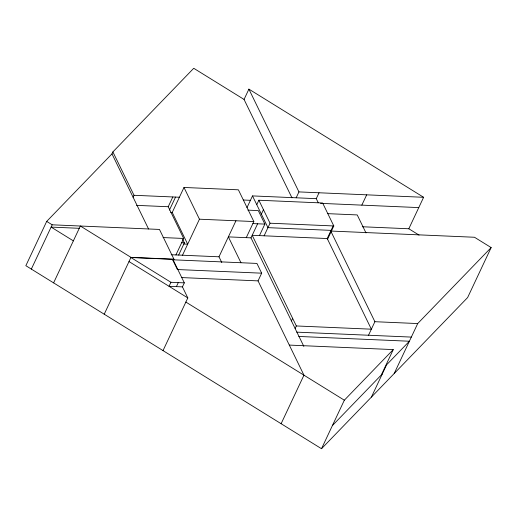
<?xml version="1.0" encoding="UTF-8"?>
<svg xmlns="http://www.w3.org/2000/svg" width="517" height="517" viewBox="0 0 517 517"><rect width="100%" height="100%" fill="white"/><g stroke="black" fill="none" stroke-linecap="round" stroke-linejoin="round"><path stroke-width="0.78" d="M291.976 197.862L244.056 99.438L193.733 68.283L112.893 151.914L111.976 153.866L46.692 221.405L25.85 265.693L321.509 448.717L467.633 297.546L491.15 247.572L474.483 237.258L330.751 231.041L327.222 238.531L371.368 329.193L296.338 325.956L252.199 235.287L327.222 238.531M31.343 269.092L52.185 224.805L159.469 229.438L173.964 259.211L173.673 259.831M53.6 282.87L80.355 226.013L130.975 257.356L173.964 259.211M133.095 197.236L134.013 195.284L112.893 151.914M104.221 314.207L130.975 257.356M175.922 254.939L183.671 238.46L168.225 206.729L172.82 196.958M169.402 210.122L175.541 197.08M183.832 244.03L187.684 244.192L172.232 212.461L183.994 187.464L238.389 189.81L253.841 221.547L246.26 237.652M244.056 99.438L248.897 89.137L423.617 197.294L408.811 228.766L362.301 226.756M281.119 423.714L303.957 375.174L258.048 280.88L261.673 273.183L177.396 269.538L172.646 259.786L172.937 259.166M178.643 255.055L184.382 242.854L182.63 239.248M182.495 255.224L199.446 219.195L183.994 187.464M187.813 297.921L182.436 286.883L184.323 282.87L170.927 282.288L169.04 286.302L187.813 297.921L163.023 350.604M177.396 269.538L177.609 269.086M176.394 286.618L178.281 282.612M221.793 262.539L218.995 256.8L235.952 220.772M246.99 207.614L252.496 195.911L316.268 198.664L318.239 202.716M256.768 204.674L258.855 200.234L322.627 202.994L333.808 225.961L327.384 239.617M261.376 214.135L263.463 209.695M303.854 346.429L250.991 237.859L257.615 223.783M259.456 235.603L264.866 224.1L258.293 210.587L247.901 210.141M264.109 235.804L270.042 223.208L258.855 200.234M296.163 197.798L298.936 191.904L248.897 89.137M316.268 198.664L319.041 192.776M331.061 230.375L333.155 225.935M291.433 320.928L292.641 318.362M295.129 328.521L296.338 325.956M361.835 205.133L366.682 194.838M368.518 335.242L374.89 321.703L330.751 231.041M321.509 448.717L344.341 400.197L393.25 349.595L289.307 345.085M381.313 374.961L393.25 349.595M371.406 397.095L386.606 364.795L409.386 341.233L298.761 336.451M394.187 373.532L417.704 323.558L491.15 247.572M332.405 425.562L382.302 373.94M298.936 191.904L423.617 197.294M134.013 195.284L179.393 197.242M243.294 200.008L250.428 200.318M320.546 203.349L418.77 207.595M136.546 205.359L168.225 206.729M327.849 213.663L357.228 214.93L366.004 232.96M170.694 212.39L172.232 212.461M199.446 219.195L253.841 221.547M270.042 223.208L333.808 225.961M252.884 223.583L264.866 224.1M331.72 230.401L267.948 227.648L252.496 195.911M79.23 228.307L51.105 227.092L73.362 240.87M250.991 237.859L228.372 236.876L240.941 262.701M163.081 237.568L183.671 238.46M181.661 242.738L184.382 242.854M171.166 254.732L218.995 256.8M172.646 259.786L256.923 263.424L261.673 273.183M181.635 277.577L258.048 280.88M182.436 286.883L169.04 286.302L128.992 261.563M374.89 321.703L417.704 323.558M296.719 332.14L411.332 337.09M408.811 228.766L419.054 235.106M170.927 282.288L130.898 257.511L172.859 259.327L184.323 282.87M185.862 302.064L344.341 400.197M46.692 221.405L52.185 224.805M111.976 153.866L148.547 228.966"/></g></svg>
